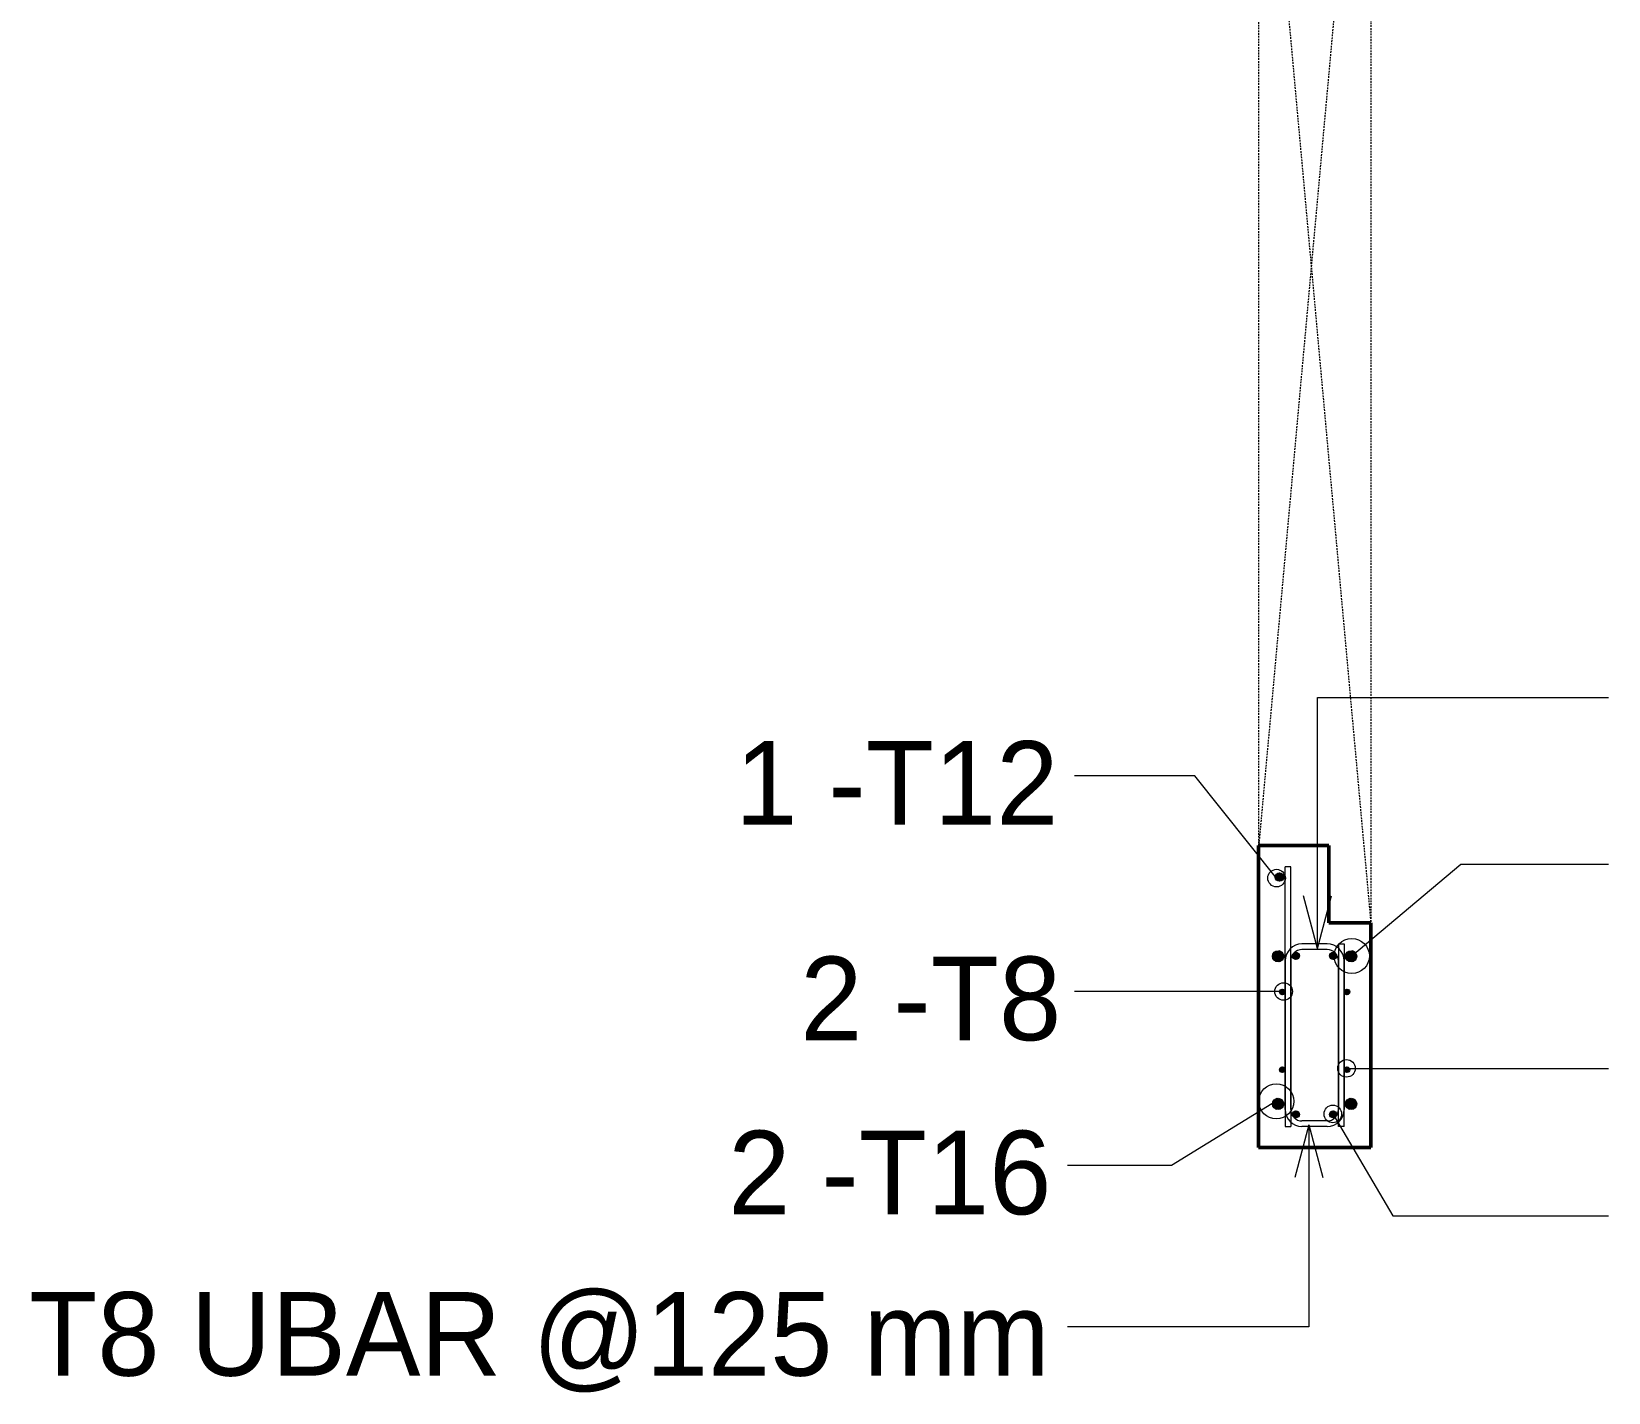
# Model space of a CAD drawing. Header units: millimetres. Extents: x 65464 to 98797, y 2255 to 31386.
# Drawn here: x 75292 to 77537, y 2921 to 4859 of the extents above; entities that cross this region are included whole.
import ezdxf

# ---------------------------------------------------------------- set-up
doc = ezdxf.new("R2010")
doc.units = ezdxf.units.MM
doc.linetypes.add('Overhead', pattern=[3.97, 2.38, -1.59])
for name, color, linetype, lineweight in [('A-FLOR-OVHD', 1, 'Overhead', 18), ('A-WALL', 113, 'Continuous', 25), ('S-RBAR', 171, 'Continuous', 18), ('S-RBAR-IDEN', 171, 'Continuous', 9)]:
    doc.layers.add(name, color=color, linetype=linetype, lineweight=lineweight)
doc.styles.add('Nirmala UI', font='Nirmala.ttf', dxfattribs={"height": 119.0625})

msp = doc.modelspace()

# ---------------------------------------------------------------- hatches: boundary and pattern name
at = {"layer": 'S-RBAR'}
h = msp.add_hatch(color=256, dxfattribs=at)
edge = h.paths.add_edge_path()
edge.add_arc((77068.51804, 3655), 6, 0, 360)
for points in [[(77068.51804, 3649), (77074.51804, 3655), (77068.51804, 3661), (77062.51804, 3655)], [(77068.99018, 3534.56527), (77074.51804, 3542.17372), (77068.99018, 3549.78217), (77060.0459, 3546.876), (77060.0459, 3537.47144)], [(77091.81724, 3537.75536), (77096.81724, 3542.75536), (77091.81724, 3547.75536), (77086.81724, 3542.75536)], [(77144.86034, 3537.75536), (77149.86034, 3542.75536), (77144.86034, 3547.75536), (77139.86034, 3542.75536)], [(77172.99018, 3534.56527), (77178.51804, 3542.17372), (77172.99018, 3549.78217), (77164.0459, 3546.876), (77164.0459, 3537.47144)], [(77072.51804, 3487.42529), (77076.51804, 3491.42529), (77072.51804, 3495.42529), (77068.51804, 3491.42529)], [(77164.51804, 3487.42529), (77168.51804, 3491.42529), (77164.51804, 3495.42529), (77160.51804, 3491.42529)], [(77072.51804, 3376.68772), (77076.51804, 3380.68772), (77072.51804, 3384.68772), (77068.51804, 3380.68772)], [(77164.51804, 3376.68772), (77168.51804, 3380.68772), (77164.51804, 3384.68772), (77160.51804, 3380.68772)], [(77064.0459, 3324.39155), (77072.99018, 3327.29772), (77072.99018, 3336.70228), (77064.0459, 3339.60845), (77058.51804, 3332)], [(77168.0459, 3324.39155), (77176.99018, 3327.29772), (77176.99018, 3336.70228), (77168.0459, 3339.60845), (77162.51804, 3332)], [(77091.81724, 3312), (77096.81724, 3317), (77091.81724, 3322), (77086.81724, 3317)], [(77144.86034, 3312), (77149.86034, 3317), (77144.86034, 3322), (77139.86034, 3317)]]:
    msp.add_hatch(color=256, dxfattribs=at).paths.add_polyline_path(points)
h = msp.add_hatch(color=256, dxfattribs=at)
edge = h.paths.add_edge_path()
edge.add_arc((77066.51804, 3542.17372), 8, 0, 360)
h = msp.add_hatch(color=256, dxfattribs=at)
edge = h.paths.add_edge_path()
edge.add_arc((77091.81724, 3542.75536), 5, 0, 360)
h = msp.add_hatch(color=256, dxfattribs=at)
edge = h.paths.add_edge_path()
edge.add_arc((77144.86034, 3542.75536), 5, 0, 360)
h = msp.add_hatch(color=256, dxfattribs=at)
edge = h.paths.add_edge_path()
edge.add_arc((77170.51804, 3542.17372), 8, 0, 360)
h = msp.add_hatch(color=256, dxfattribs=at)
edge = h.paths.add_edge_path()
edge.add_arc((77072.51804, 3491.42529), 4, 0, 360)
h = msp.add_hatch(color=256, dxfattribs=at)
edge = h.paths.add_edge_path()
edge.add_arc((77164.51804, 3491.42529), 4, 0, 360)
h = msp.add_hatch(color=256, dxfattribs=at)
edge = h.paths.add_edge_path()
edge.add_arc((77072.51804, 3380.68772), 4, 0, 360)
h = msp.add_hatch(color=256, dxfattribs=at)
edge = h.paths.add_edge_path()
edge.add_arc((77164.51804, 3380.68772), 4, 0, 360)
h = msp.add_hatch(color=256, dxfattribs=at)
edge = h.paths.add_edge_path()
edge.add_arc((77066.51804, 3332), 8, 0, 360)
h = msp.add_hatch(color=256, dxfattribs=at)
edge = h.paths.add_edge_path()
edge.add_arc((77170.51804, 3332), 8, 0, 360)
h = msp.add_hatch(color=256, dxfattribs=at)
edge = h.paths.add_edge_path()
edge.add_arc((77091.81724, 3317), 5, 0, 360)
h = msp.add_hatch(color=256, dxfattribs=at)
edge = h.paths.add_edge_path()
edge.add_arc((77144.86034, 3317), 5, 0, 360)

# ---------------------------------------------------------------- linework, layer by layer
at = {"layer": 'A-FLOR-OVHD'}
for p, q in [((77198.51804, 5459.75), (77038.51804, 3695.27733)), ((77198.51804, 5459.75), (77198.51804, 3589.75)), ((77038.51804, 5353.21558), (77198.51804, 3589.75)), ((77038.51804, 5353.21558), (77038.51804, 3695.27733))]:
    msp.add_line(p, q, dxfattribs=at)
at = {"layer": 'A-WALL', "lineweight": 50}
for p, q in [((77038.51804, 3699.75), (77038.51804, 3269.75)), ((77138.51804, 3699.75), (77038.51804, 3699.75)), ((77138.51804, 3589.75), (77138.51804, 3699.75)), ((77198.51804, 3589.75), (77138.51804, 3589.75)), ((77198.51804, 3269.75), (77198.51804, 3589.75)), ((77038.51804, 3269.75), (77198.51804, 3269.75))]:
    msp.add_line(p, q, dxfattribs=at)
at = {"layer": 'S-RBAR'}
for p, q in [((77068.51804, 3661), (77062.51804, 3655)), ((77074.51804, 3655), (77068.51804, 3661)), ((77084.51804, 3669.75), (77076.51804, 3669.75)), ((77076.51804, 3323.75), (77076.51804, 3669.75)), ((77084.51804, 3323.75), (77084.51804, 3669.75)), ((77062.51804, 3655), (77068.51804, 3649)), ((77068.51804, 3649), (77074.51804, 3655)), ((77068.99018, 3549.78217), (77060.0459, 3546.876)), ((77074.51804, 3542.17372), (77068.99018, 3549.78217)), ((77091.81724, 3547.75536), (77086.81724, 3542.75536)), ((77096.81724, 3542.75536), (77091.81724, 3547.75536)), ((77136.51804, 3559.75), (77100.51804, 3559.75)), ((77136.51804, 3551.75), (77100.51804, 3551.75)), ((77144.86034, 3547.75536), (77139.86034, 3542.75536)), ((77149.86034, 3542.75536), (77144.86034, 3547.75536)), ((77152.51804, 3559.75), (77152.51804, 3323.75)), ((77152.51804, 3559.75), (77160.51804, 3559.75)), ((77160.51804, 3559.75), (77160.51804, 3323.75)), ((77172.99018, 3549.78217), (77164.0459, 3546.876)), ((77178.51804, 3542.17372), (77172.99018, 3549.78217)), ((77060.0459, 3546.876), (77060.0459, 3537.47144)), ((77060.0459, 3537.47144), (77068.99018, 3534.56527)), ((77068.99018, 3534.56527), (77074.51804, 3542.17372)), ((77076.51804, 3535.75), (77076.51804, 3299.75)), ((77084.51804, 3535.75), (77084.51804, 3299.75)), ((77086.81724, 3542.75536), (77091.81724, 3537.75536)), ((77091.81724, 3537.75536), (77096.81724, 3542.75536)), ((77139.86034, 3542.75536), (77144.86034, 3537.75536)), ((77144.86034, 3537.75536), (77149.86034, 3542.75536)), ((77152.51804, 3299.75), (77152.51804, 3535.75)), ((77160.51804, 3299.75), (77160.51804, 3535.75)), ((77164.0459, 3546.876), (77164.0459, 3537.47144)), ((77164.0459, 3537.47144), (77172.99018, 3534.56527)), ((77172.99018, 3534.56527), (77178.51804, 3542.17372)), ((77072.51804, 3495.42529), (77068.51804, 3491.42529)), ((77068.51804, 3491.42529), (77072.51804, 3487.42529)), ((77076.51804, 3491.42529), (77072.51804, 3495.42529)), ((77072.51804, 3487.42529), (77076.51804, 3491.42529)), ((77164.51804, 3495.42529), (77160.51804, 3491.42529)), ((77160.51804, 3491.42529), (77164.51804, 3487.42529)), ((77168.51804, 3491.42529), (77164.51804, 3495.42529)), ((77164.51804, 3487.42529), (77168.51804, 3491.42529)), ((77072.51804, 3384.68772), (77068.51804, 3380.68772)), ((77068.51804, 3380.68772), (77072.51804, 3376.68772)), ((77076.51804, 3380.68772), (77072.51804, 3384.68772)), ((77072.51804, 3376.68772), (77076.51804, 3380.68772)), ((77164.51804, 3384.68772), (77160.51804, 3380.68772)), ((77160.51804, 3380.68772), (77164.51804, 3376.68772)), ((77168.51804, 3380.68772), (77164.51804, 3384.68772)), ((77164.51804, 3376.68772), (77168.51804, 3380.68772)), ((77064.0459, 3339.60845), (77058.51804, 3332)), ((77058.51804, 3332), (77064.0459, 3324.39155)), ((77072.99018, 3336.70228), (77064.0459, 3339.60845)), ((77064.0459, 3324.39155), (77072.99018, 3327.29772)), ((77072.99018, 3327.29772), (77072.99018, 3336.70228)), ((77168.0459, 3339.60845), (77162.51804, 3332)), ((77162.51804, 3332), (77168.0459, 3324.39155)), ((77176.99018, 3336.70228), (77168.0459, 3339.60845)), ((77168.0459, 3324.39155), (77176.99018, 3327.29772)), ((77176.99018, 3327.29772), (77176.99018, 3336.70228)), ((77091.81724, 3322), (77086.81724, 3317)), ((77086.81724, 3317), (77091.81724, 3312)), ((77096.81724, 3317), (77091.81724, 3322)), ((77091.81724, 3312), (77096.81724, 3317)), ((77136.51804, 3307.75), (77100.51804, 3307.75)), ((77144.86034, 3322), (77139.86034, 3317)), ((77139.86034, 3317), (77144.86034, 3312)), ((77149.86034, 3317), (77144.86034, 3322)), ((77144.86034, 3312), (77149.86034, 3317)), ((77076.51804, 3299.75), (77084.51804, 3299.75)), ((77136.51804, 3299.75), (77100.51804, 3299.75)), ((77160.51804, 3299.75), (77152.51804, 3299.75))]:
    msp.add_line(p, q, dxfattribs=at)
for centre, radius in [((77068.51804, 3655), 6), ((77066.51804, 3542.17372), 8), ((77091.81724, 3542.75536), 5), ((77144.86034, 3542.75536), 5), ((77170.51804, 3542.17372), 8), ((77072.51804, 3491.42529), 4), ((77164.51804, 3491.42529), 4), ((77072.51804, 3380.68772), 4), ((77164.51804, 3380.68772), 4), ((77066.51804, 3332), 8), ((77170.51804, 3332), 8), ((77091.81724, 3317), 5), ((77144.86034, 3317), 5)]:
    msp.add_circle(centre, radius, dxfattribs=at)
for centre, radius, start, end in [((77100.51804, 3535.75), 24, 90, 180), ((77100.51804, 3535.75), 16, 90, 180), ((77136.51804, 3535.75), 24, 360, 90), ((77136.51804, 3535.75), 16, 0, 90), ((77100.51804, 3323.75), 24, 180, 270), ((77100.51804, 3323.75), 16, 180, 270), ((77136.51804, 3323.75), 16, 270, 360), ((77136.51804, 3323.75), 24, 270, 0)]:
    msp.add_arc(centre, radius, start, end, dxfattribs=at)
at = {"layer": 'S-RBAR-IDEN'}
for p, q in [((77122.61128, 3910.9482), (77536.87477, 3910.9482)), ((77122.61128, 3553.51177), (77122.61128, 3910.9482)), ((76947.95663, 3798.99677), (76776.60922, 3798.99677)), ((77064.34033, 3653.5686), (76947.95663, 3798.99677)), ((77171.44257, 3542.65935), (77326.88379, 3673.49371)), ((77326.88379, 3673.49371), (77536.87477, 3673.49371)), ((77122.61128, 3553.51177), (77102.51509, 3628.51177)), ((77122.61128, 3553.51177), (77142.70747, 3628.51177)), ((77074.34033, 3492.02595), (76776.60922, 3492.02595)), ((77163.94257, 3382.52983), (77536.87477, 3382.52983)), ((77063.84694, 3335.6233), (76914.92123, 3244.10714)), ((77110.30279, 3301.99263), (77090.2066, 3226.99263)), ((77110.30279, 3301.99263), (77130.39898, 3226.99263)), ((77110.30279, 3301.99263), (77110.30279, 3014.27979)), ((77144.49558, 3317.67729), (77229.94521, 3172.48029)), ((76914.92123, 3244.10714), (76766.60922, 3244.10714)), ((77229.94521, 3172.48029), (77536.87477, 3172.48029)), ((77110.30279, 3014.27979), (76766.60922, 3014.27979))]:
    msp.add_line(p, q, dxfattribs=at)
for centre, radius in [((77064.34033, 3653.5686), 12.5), ((77171.44257, 3542.65935), 25), ((77074.34033, 3492.02595), 12.5), ((77163.94257, 3382.52983), 12.5), ((77063.84694, 3335.6233), 25), ((77144.49558, 3317.67729), 12.5)]:
    msp.add_circle(centre, radius, dxfattribs=at)

# ---------------------------------------------------------------- texts
at = {"layer": 'S-RBAR-IDEN', "char_height": 119.0625, "attachment_point": 1, "style": 'Nirmala UI'}
for s, insert, width in [('1 -T12', (76293.60922, 3848.65823), 581.2234375), ('2 -T8', (76386.10922, 3541.68741), 468.9871875), ('2 -T16', (76283.60922, 3293.7686), 581.2234375), ('T8 UBAR @125 mm', (75288.10922, 3063.94124), 1787.763125)]:
    msp.add_mtext(s, dxfattribs=dict(at, insert=insert, width=width))

doc.saveas('drawing.dxf')
